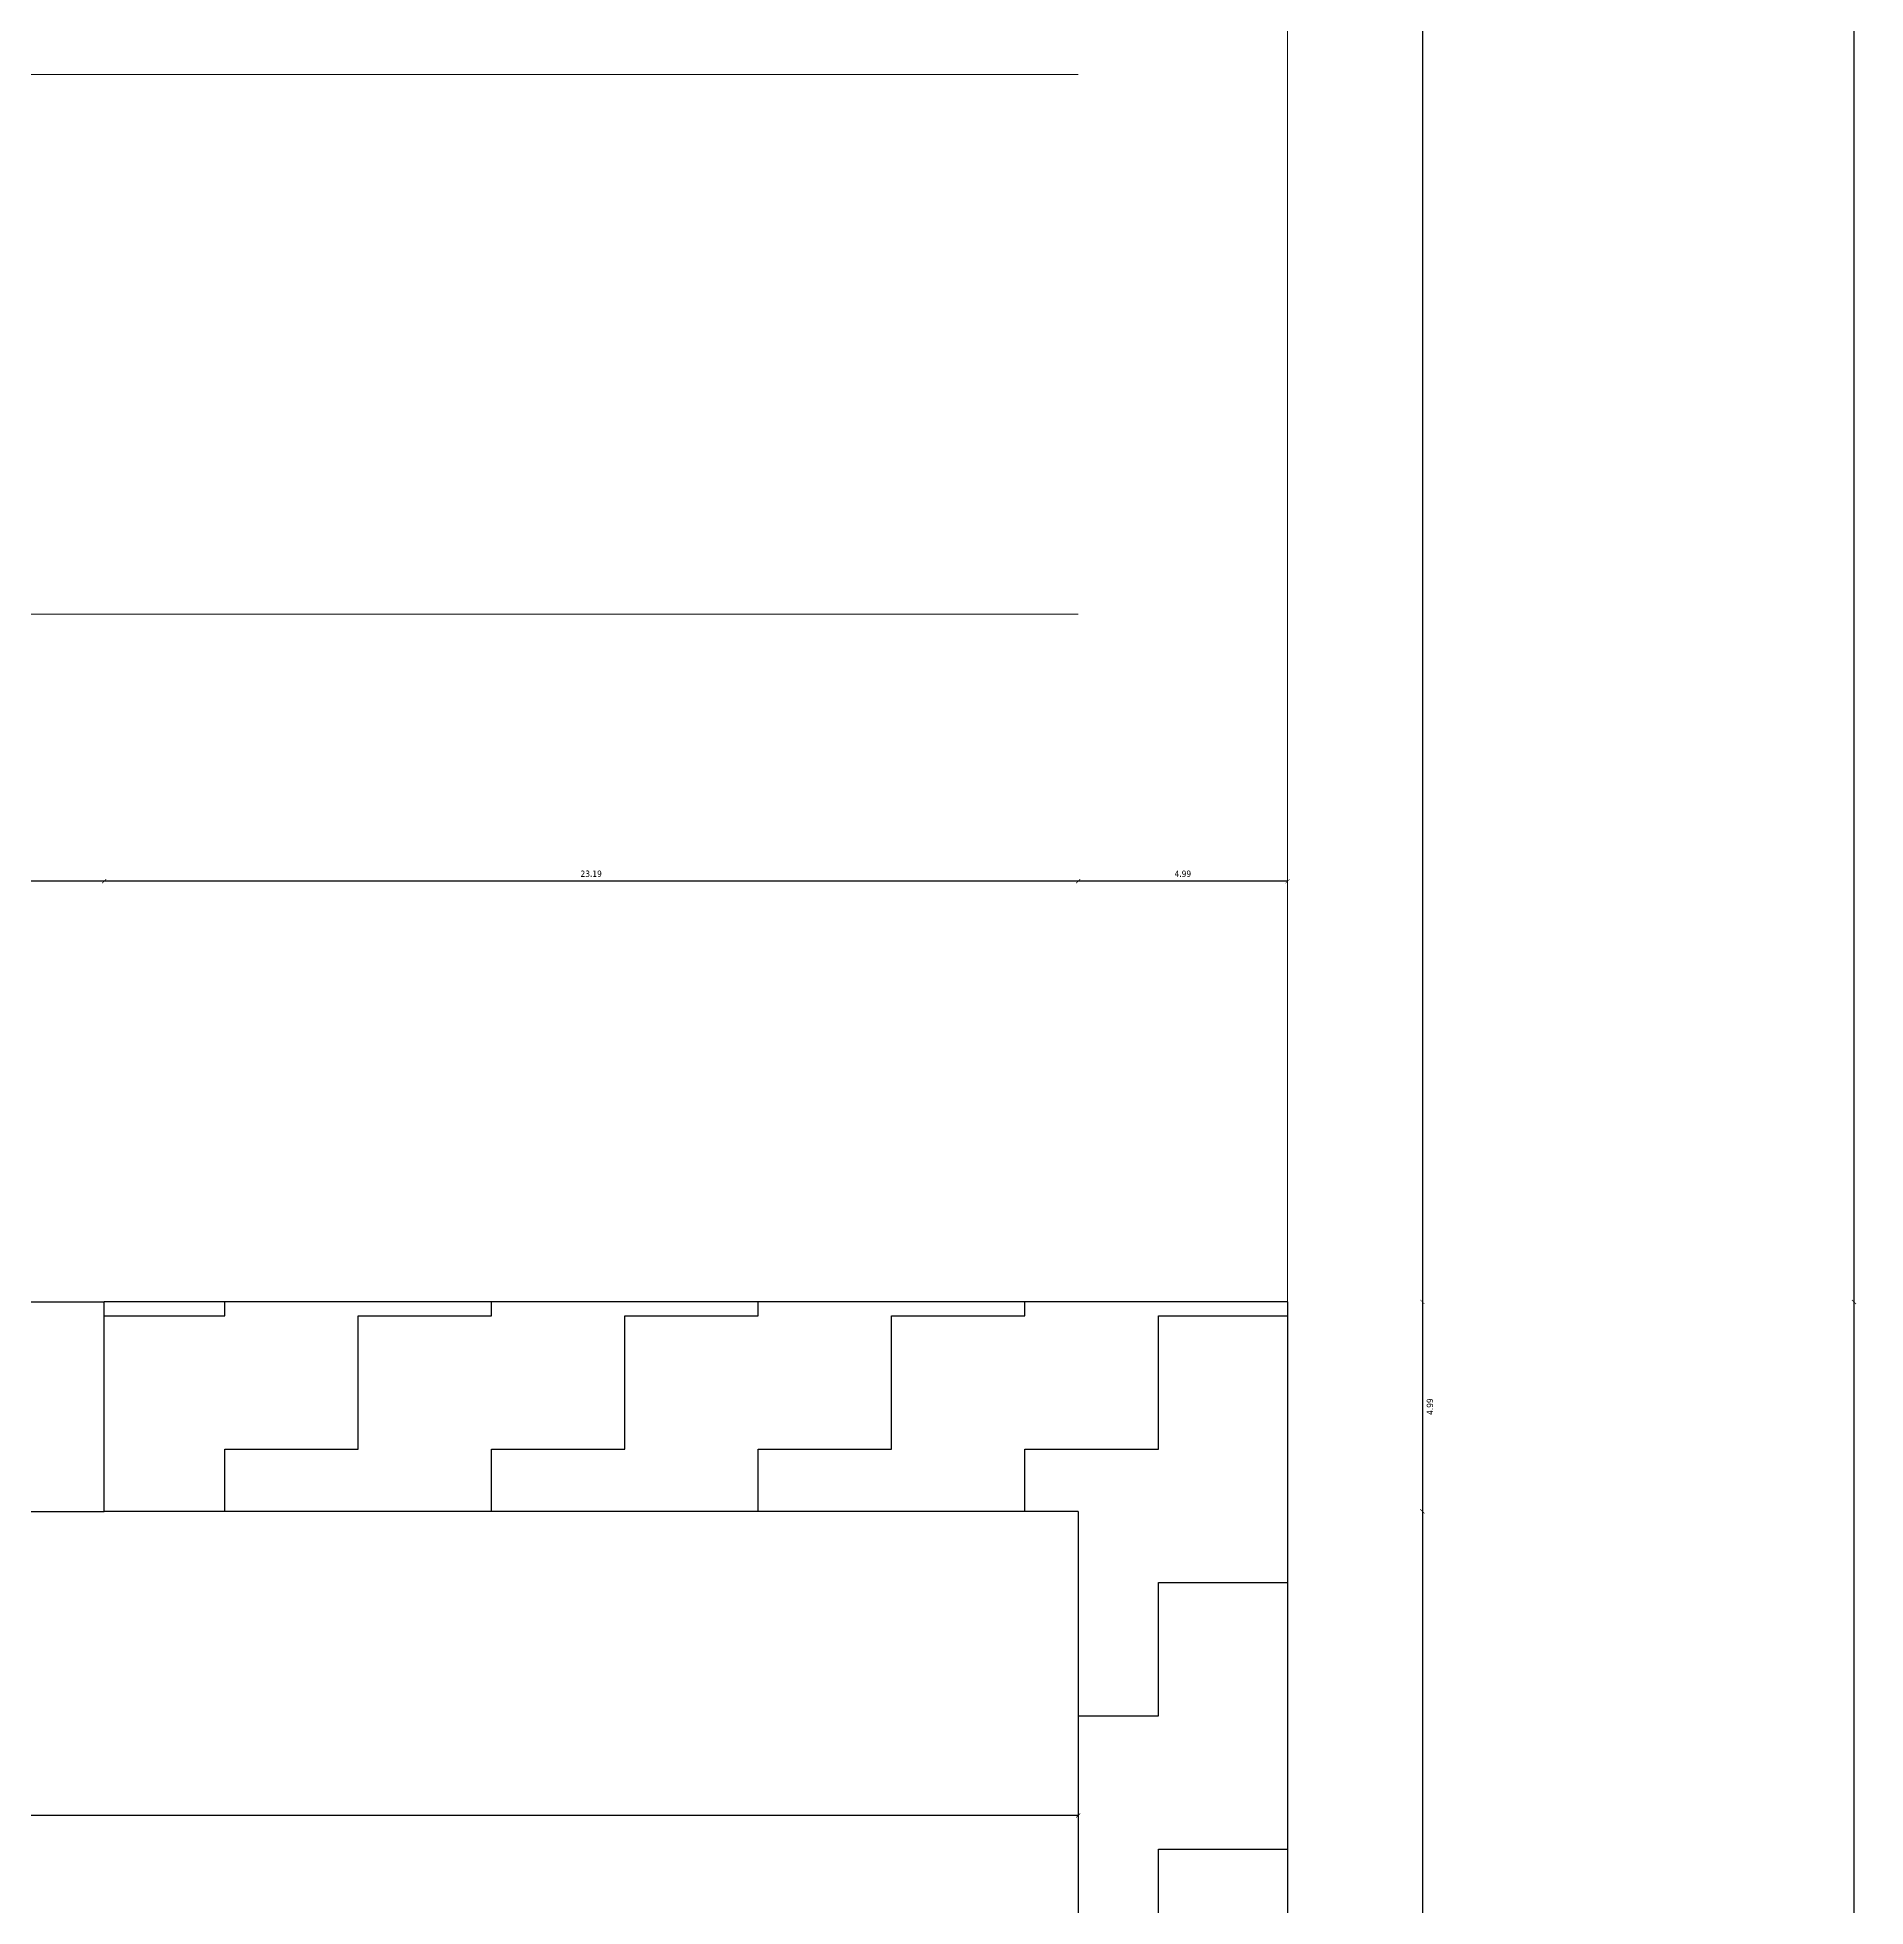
# Model space of a CAD drawing. Header units: millimetres. Extents: x 154 to 5560, y 36 to 724.
# Drawn here: x 4833.9 to 4877.44, y 355.2 to 399.71 of the extents above; entities that cross this region are included whole.
import ezdxf

# ---------------------------------------------------------------- set-up
doc = ezdxf.new("R2010")
doc.units = ezdxf.units.MM
doc.layers.add('MİMARİ PLAN', color=8, linetype='Continuous')
doc.styles.add('taho', font='tahoma.ttf')
doc.dimstyles.new('PATO', dxfattribs={"dimtxt": 0.15, "dimasz": 0.1, "dimexe": 0.02, "dimexo": 0, "dimgap": 0.1, "dimtad": 2, "dimzin": 1, "dimdsep": 46, "dimtxsty": 'taho', "dimblk": 'ARCHTICK', "dimcen": 0.1, "dimse1": 1, "dimse2": 1, "dimclrd": 256, "dimclre": 1, "dimclrt": 256, "dimadec": 0, "dimazin": 0, "dimtfac": 1, "dimtix": 1, "dimtmove": 0, "dimatfit": 3, "dimldrblk": 'ARCHTICK', "dimfxl": 1, "dimtolj": 1, "dimtzin": 0, "dimarcsym": 0})

# ---------------------------------------------------------------- blocks, each defined once
blk = doc.blocks.new('_ARCHTICK')
at = {"color": 0, "linetype": 'ByBlock', "const_width": 0.15}
blk.add_lwpolyline([(-0.5, -0.5), (0.5, 0.5)], dxfattribs=at)
blk = doc.blocks.new('*D176')
at = {"layer": 'Defpoints', "color": 0, "transparency": 16777216}
for p in [(4852.934, 364.614), (4863.67, 343.112), (4866.882, 343.112)]:
    blk.add_point(p, dxfattribs=at)
at = {"layer": 'MİMARİ PLAN', "lineweight": -2, "transparency": 16777216}
blk.add_line((4866.882, 364.614), (4866.882, 343.112), dxfattribs=at)
at = {"layer": 'MİMARİ PLAN', "lineweight": -2, "transparency": 16777216, "xscale": 0.1, "yscale": 0.1, "zscale": 0.1}
for p, rotation in [((4866.882, 364.614), 90), ((4866.882, 343.112), 270)]:
    blk.add_blockref('_ARCHTICK', p, dxfattribs=dict(at, rotation=rotation))
at = {"layer": 'MİMARİ PLAN', "transparency": 16777216, "insert": (4867.06, 353.863), "char_height": 0.15, "attachment_point": 5, "rotation": 90, "style": 'taho'}
blk.add_mtext('\\A1;21.50', dxfattribs=at)
blk = doc.blocks.new('*D208')
at = {"layer": 'Defpoints', "color": 0, "transparency": 16777216}
for p in [(4855.337, 433.418), (4863.67, 369.601), (4866.882, 369.601)]:
    blk.add_point(p, dxfattribs=at)
at = {"layer": 'MİMARİ PLAN', "lineweight": -2, "transparency": 16777216}
blk.add_line((4866.882, 433.418), (4866.882, 369.601), dxfattribs=at)
at = {"layer": 'MİMARİ PLAN', "lineweight": -2, "transparency": 16777216, "xscale": 0.1, "yscale": 0.1, "zscale": 0.1}
for p, rotation in [((4866.882, 433.418), 90), ((4866.882, 369.601), 270)]:
    blk.add_blockref('_ARCHTICK', p, dxfattribs=dict(at, rotation=rotation))
at = {"layer": 'MİMARİ PLAN', "transparency": 16777216, "insert": (4867.061, 401.51), "char_height": 0.15, "attachment_point": 5, "rotation": 90, "style": 'taho'}
blk.add_mtext('\\A1;63.82', dxfattribs=at)
blk = doc.blocks.new('*D209')
at = {"layer": 'Defpoints', "color": 0, "transparency": 16777216}
for p in [(4855.337, 369.601), (4863.67, 364.614), (4866.882, 364.614)]:
    blk.add_point(p, dxfattribs=at)
at = {"layer": 'MİMARİ PLAN', "lineweight": -2, "transparency": 16777216}
blk.add_line((4866.882, 369.601), (4866.882, 364.614), dxfattribs=at)
at = {"layer": 'MİMARİ PLAN', "lineweight": -2, "transparency": 16777216, "xscale": 0.1, "yscale": 0.1, "zscale": 0.1}
for p, rotation in [((4866.882, 369.601), 90), ((4866.882, 364.614), 270)]:
    blk.add_blockref('_ARCHTICK', p, dxfattribs=dict(at, rotation=rotation))
at = {"layer": 'MİMARİ PLAN', "transparency": 16777216, "insert": (4867.06, 367.108), "char_height": 0.15, "attachment_point": 5, "rotation": 90, "style": 'taho'}
blk.add_mtext('\\A1;4.99', dxfattribs=at)
blk = doc.blocks.new('*D220')
at = {"layer": 'Defpoints', "color": 0, "transparency": 16777216}
for p in [(4785.626, 379.617), (4785.626, 369.601), (4835.492, 369.601)]:
    blk.add_point(p, dxfattribs=at)
at = {"layer": 'MİMARİ PLAN', "lineweight": -2, "transparency": 16777216}
blk.add_line((4835.492, 379.617), (4785.626, 379.617), dxfattribs=at)
at = {"layer": 'MİMARİ PLAN', "lineweight": -2, "transparency": 16777216, "xscale": 0.1, "yscale": 0.1, "zscale": 0.1, "rotation": 180}
blk.add_blockref('_ARCHTICK', (4785.626, 379.617), dxfattribs=at)
at = {"layer": 'MİMARİ PLAN', "lineweight": -2, "transparency": 16777216, "xscale": 0.1, "yscale": 0.1, "zscale": 0.1}
blk.add_blockref('_ARCHTICK', (4835.492, 379.617), dxfattribs=at)
at = {"layer": 'MİMARİ PLAN', "transparency": 16777216, "insert": (4810.559, 379.796), "char_height": 0.15, "attachment_point": 5, "style": 'taho'}
blk.add_mtext('\\A1;49.87', dxfattribs=at)
blk = doc.blocks.new('*D221')
at = {"layer": 'Defpoints', "color": 0, "transparency": 16777216}
for p in [(4835.492, 379.617), (4835.492, 369.601), (4858.684, 364.614)]:
    blk.add_point(p, dxfattribs=at)
at = {"layer": 'MİMARİ PLAN', "lineweight": -2, "transparency": 16777216}
blk.add_line((4858.684, 379.617), (4835.492, 379.617), dxfattribs=at)
at = {"layer": 'MİMARİ PLAN', "lineweight": -2, "transparency": 16777216, "xscale": 0.1, "yscale": 0.1, "zscale": 0.1, "rotation": 180}
blk.add_blockref('_ARCHTICK', (4835.492, 379.617), dxfattribs=at)
at = {"layer": 'MİMARİ PLAN', "lineweight": -2, "transparency": 16777216, "xscale": 0.1, "yscale": 0.1, "zscale": 0.1}
blk.add_blockref('_ARCHTICK', (4858.684, 379.617), dxfattribs=at)
at = {"layer": 'MİMARİ PLAN', "transparency": 16777216, "insert": (4847.088, 379.795), "char_height": 0.15, "attachment_point": 5, "style": 'taho'}
blk.add_mtext('\\A1;23.19', dxfattribs=at)
blk = doc.blocks.new('*D222')
at = {"layer": 'Defpoints', "color": 0, "transparency": 16777216}
for p in [(4858.684, 379.617), (4863.67, 369.601), (4858.684, 305.97)]:
    blk.add_point(p, dxfattribs=at)
at = {"layer": 'MİMARİ PLAN', "lineweight": -2, "transparency": 16777216}
blk.add_line((4863.67, 379.617), (4858.684, 379.617), dxfattribs=at)
at = {"layer": 'MİMARİ PLAN', "lineweight": -2, "transparency": 16777216, "xscale": 0.1, "yscale": 0.1, "zscale": 0.1, "rotation": 180}
blk.add_blockref('_ARCHTICK', (4858.684, 379.617), dxfattribs=at)
at = {"layer": 'MİMARİ PLAN', "lineweight": -2, "transparency": 16777216, "xscale": 0.1, "yscale": 0.1, "zscale": 0.1}
blk.add_blockref('_ARCHTICK', (4863.67, 379.617), dxfattribs=at)
at = {"layer": 'MİMARİ PLAN', "transparency": 16777216, "insert": (4861.177, 379.795), "char_height": 0.15, "attachment_point": 5, "style": 'taho'}
blk.add_mtext('\\A1;4.99', dxfattribs=at)
blk = doc.blocks.new('*D224')
at = {"layer": 'Defpoints', "color": 0, "transparency": 16777216}
for p in [(4860.155, 438.405), (4860.155, 369.601), (4877.158, 369.601)]:
    blk.add_point(p, dxfattribs=at)
at = {"layer": 'MİMARİ PLAN', "lineweight": -2, "transparency": 16777216}
blk.add_line((4877.158, 438.405), (4877.158, 369.601), dxfattribs=at)
at = {"layer": 'MİMARİ PLAN', "lineweight": -2, "transparency": 16777216, "xscale": 0.1, "yscale": 0.1, "zscale": 0.1}
for p, rotation in [((4877.158, 438.405), 90), ((4877.158, 369.601), 270)]:
    blk.add_blockref('_ARCHTICK', p, dxfattribs=dict(at, rotation=rotation))
at = {"layer": 'MİMARİ PLAN', "transparency": 16777216, "insert": (4877.337, 404.003), "char_height": 0.15, "attachment_point": 5, "rotation": 90, "style": 'taho'}
blk.add_mtext('\\A1;68.80', dxfattribs=at)
blk = doc.blocks.new('*D225')
at = {"layer": 'Defpoints', "color": 0, "transparency": 16777216}
for p in [(4860.155, 369.601), (4860.155, 175.053), (4877.158, 175.053)]:
    blk.add_point(p, dxfattribs=at)
at = {"layer": 'MİMARİ PLAN', "lineweight": -2, "transparency": 16777216}
blk.add_line((4877.158, 369.601), (4877.158, 175.053), dxfattribs=at)
at = {"layer": 'MİMARİ PLAN', "lineweight": -2, "transparency": 16777216, "xscale": 0.1, "yscale": 0.1, "zscale": 0.1}
for p, rotation in [((4877.158, 369.601), 90), ((4877.158, 175.053), 270)]:
    blk.add_blockref('_ARCHTICK', p, dxfattribs=dict(at, rotation=rotation))
at = {"layer": 'MİMARİ PLAN', "transparency": 16777216, "insert": (4877.336, 272.327), "char_height": 0.15, "attachment_point": 5, "rotation": 90, "style": 'taho'}
blk.add_mtext('\\A1;194.55', dxfattribs=at)
blk = doc.blocks.new('*D260')
at = {"layer": 'Defpoints', "color": 0, "transparency": 16777216}
for p in [(4707.588, 364.614), (4858.684, 364.614), (4707.588, 357.37)]:
    blk.add_point(p, dxfattribs=at)
at = {"layer": 'MİMARİ PLAN', "lineweight": -2, "transparency": 16777216}
blk.add_line((4858.684, 357.37), (4707.588, 357.37), dxfattribs=at)
at = {"layer": 'MİMARİ PLAN', "lineweight": -2, "transparency": 16777216, "xscale": 0.1, "yscale": 0.1, "zscale": 0.1, "rotation": 180}
blk.add_blockref('_ARCHTICK', (4707.588, 357.37), dxfattribs=at)
at = {"layer": 'MİMARİ PLAN', "lineweight": -2, "transparency": 16777216, "xscale": 0.1, "yscale": 0.1, "zscale": 0.1}
blk.add_blockref('_ARCHTICK', (4858.684, 357.37), dxfattribs=at)
at = {"layer": 'MİMARİ PLAN', "transparency": 16777216, "insert": (4783.136, 357.192), "char_height": 0.15, "attachment_point": 5, "style": 'taho'}
blk.add_mtext('\\A1;151.10', dxfattribs=at)

msp = doc.modelspace()

# ---------------------------------------------------------------- hatches: boundary and pattern name
at = {"layer": 'MİMARİ PLAN'}
h = msp.add_hatch(dxfattribs=at)
h.set_pattern_fill('ZIGZAG', color=256, style=0)
h.set_pattern_definition([(0, (4673.2654, 639.143), (3.175, 3.175), [3.175, -3.175]), (90, (4676.4404, 639.143), (-3.175, 3.175), [3.175, -3.175])])
h.paths.add_polyline_path([(4863.67, 369.601), (4835.492, 369.601), (4835.492, 364.614), (4858.684, 364.614), (4858.684, 343.112), (4863.67, 343.112)])

# ---------------------------------------------------------------- linework, layer by layer
at = {"layer": 'MİMARİ PLAN', "lineweight": 9, "ltscale": 0.06}
for p, q in [((4863.67, 438.405), (4863.67, 369.601)), ((4858.684, 398.824), (4753.212, 398.824)), ((4858.684, 385.974), (4753.212, 385.974))]:
    msp.add_line(p, q, dxfattribs=at)
at = {"layer": 'MİMARİ PLAN'}
for p, q in [((4785.626, 369.601), (4835.492, 369.601)), ((4863.67, 369.601), (4835.492, 369.601)), ((4835.492, 364.614), (4835.492, 369.601)), ((4863.67, 369.601), (4863.67, 343.112)), ((4785.626, 364.614), (4835.492, 364.614)), ((4858.684, 364.614), (4835.492, 364.614)), ((4858.684, 364.614), (4858.684, 343.112))]:
    msp.add_line(p, q, dxfattribs=at)

# ---------------------------------------------------------------- dimensions: what is measured, and where the dimension line sits
for base, p1, p2, picture, middle in [((4877.158, 369.601), (4860.155, 438.405), (4860.155, 369.601), '*D224', (4877.337, 404.003)), ((4866.882, 369.601), (4855.337, 433.418), (4863.67, 369.601), '*D208', (4867.061, 401.51)), ((4866.882, 364.614), (4855.337, 369.601), (4863.67, 364.614), '*D209', (4867.06, 367.108)), ((4877.158, 175.053), (4860.155, 369.601), (4860.155, 175.053), '*D225', (4877.336, 272.327)), ((4866.882, 343.112), (4852.934, 364.614), (4863.67, 343.112), '*D176', (4867.06, 353.863))]:
    dim = msp.add_linear_dim(base=base, p1=p1, p2=p2, angle=90, dimstyle='PATO', dxfattribs=at)
    dim.commit()
    dim.dimension.update_dxf_attribs({"geometry": picture, "text_midpoint": middle})
for base, p1, p2, picture, middle in [((4785.626, 379.617), (4835.492, 369.601), (4785.626, 369.601), '*D220', (4810.559, 379.796)), ((4835.492, 379.617), (4858.684, 364.614), (4835.492, 369.601), '*D221', (4847.088, 379.795)), ((4858.684, 379.617), (4863.67, 369.601), (4858.684, 305.97), '*D222', (4861.177, 379.795))]:
    dim = msp.add_linear_dim(base=base, p1=p1, p2=p2, dimstyle='PATO', dxfattribs=at)
    dim.commit()
    dim.dimension.update_dxf_attribs({"geometry": picture, "text_midpoint": middle})
dim = msp.add_linear_dim(base=(4707.588, 357.37), p1=(4858.684, 364.614), p2=(4707.588, 364.614), dimstyle='PATO', dxfattribs=at)
dim.commit()
dim.dimension.update_dxf_attribs({"geometry": '*D260', "text_midpoint": (4783.136, 357.37), "dimtype": 160})

doc.saveas('drawing.dxf')
